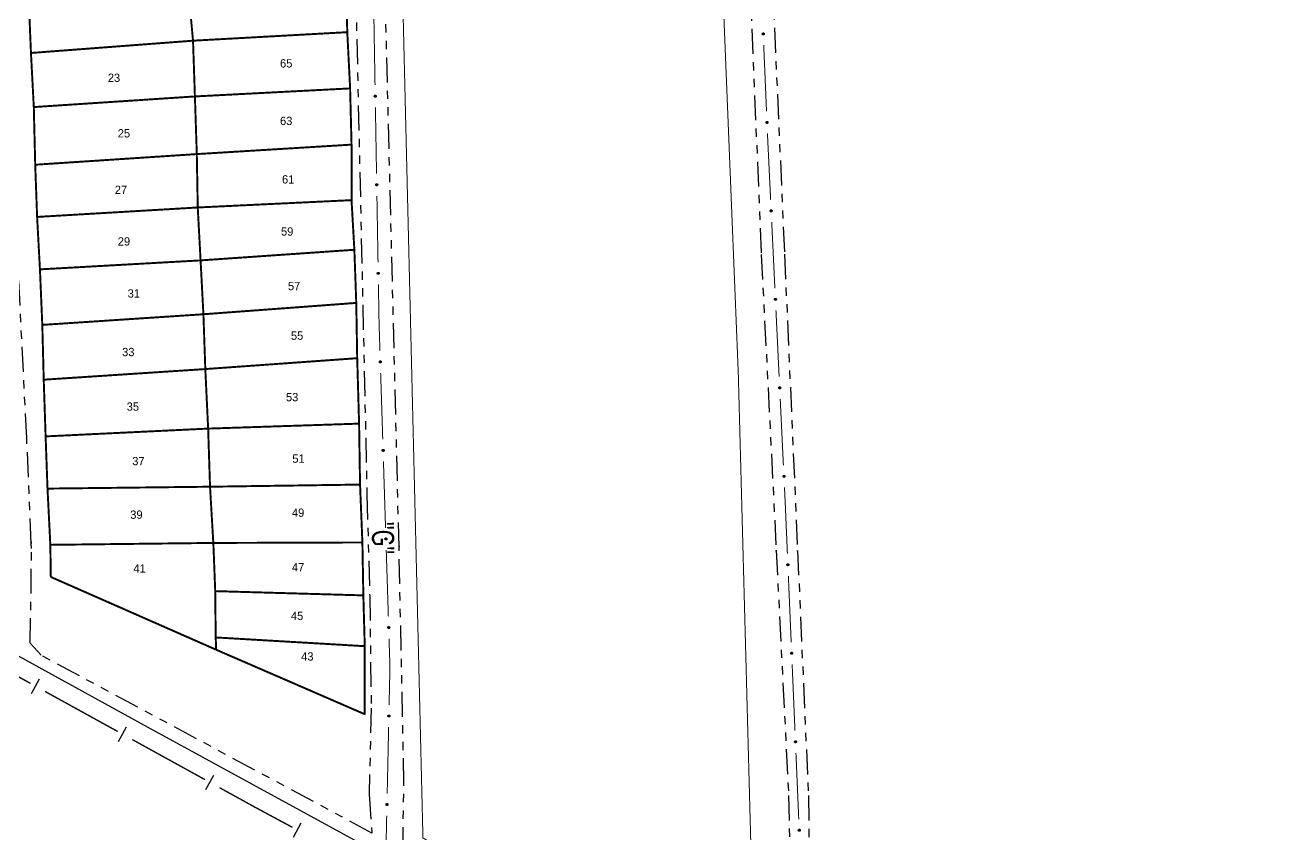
# Model space of a CAD drawing. Extents: x 205807 to 207855, y 4874692 to 4876446.
# Drawn here: x 206385.8 to 206613.5, y 4874937.5 to 4875083.5 of the extents above; entities that cross this region are included whole.
import ezdxf
from ezdxf.enums import TextEntityAlignment as Align

# ---------------------------------------------------------------- set-up
doc = ezdxf.new("R2010")
doc.units = 0
doc.header["$LTSCALE"] = 1.5
doc.header["$MEASUREMENT"] = 0
doc.linetypes.add('TRACO_12', pattern=[2.5, 2, -0.5])
doc.linetypes.add('TRACO_25', pattern=[8, 3, -1, 1, -1, 1, -1])
for name, color, linetype in [('CD_MALHA_LOTES', 7, 'CONTINUOUS'), ('LM-LIM-SETORES-BAIRROS', 250, 'CONTINUOUS'), ('RU-QUADRA', 210, 'CONTINUOUS'), ('SV-EIXO-RUA-N-PAV', 6, 'CONTINUOUS'), ('SV-FX-DOM-EST', 20, 'CONTINUOUS'), ('SV-ROD-ESTADUAIS', 20, 'CONTINUOUS'), ('SV-RUA-NAO-PAV', 7, 'CONTINUOUS'), ('SV-TXT-RUA-N-PAV', 7, 'CONTINUOUS'), ('Th_NmrPort', 1, 'CONTINUOUS')]:
    doc.layers.add(name, color=color, linetype=linetype)
doc.styles.add('ARIAL', font='ARIAL.SHX')

msp = doc.modelspace()

# ---------------------------------------------------------------- linework, layer by layer
at = {"layer": 'CD_MALHA_LOTES', "linetype": 'Continuous', "const_width": 0.35, "flags": 128}
for points in [[(206443.680017, 4875091.70138), (206443.936065, 4875082.270283)], [(206386.79471, 4875078.514913), (206386.367963, 4875088.67148)], [(206416.069519, 4875080.733995), (206415.216026, 4875090.037069)], [(206416.069519, 4875080.733995), (206443.936065, 4875082.270283)], [(206443.936065, 4875082.270283), (206444.448161, 4875072.113716)], [(206386.79471, 4875078.514913), (206416.069519, 4875080.733995)], [(206416.410916, 4875070.662778), (206416.069519, 4875080.733995)], [(206387.306806, 4875068.742419), (206386.79471, 4875078.514913)], [(206387.306806, 4875068.742419), (206416.410916, 4875070.662778)], [(206416.410916, 4875070.662778), (206444.448161, 4875072.113716)], [(206416.752313, 4875060.250164), (206416.410916, 4875070.662778)], [(206444.448161, 4875072.113716), (206444.704209, 4875061.95715)], [(206387.562853, 4875058.329804), (206387.306806, 4875068.742419)], [(206416.752313, 4875060.250164), (206444.704209, 4875061.95715)], [(206444.704209, 4875061.95715), (206444.704209, 4875051.928607)], [(206387.562853, 4875058.329804), (206416.752313, 4875060.250164)], [(206416.923012, 4875050.605693), (206416.752313, 4875060.250164)], [(206387.904251, 4875048.898707), (206387.562853, 4875058.329804)], [(206387.904251, 4875048.898707), (206416.923012, 4875050.605693)], [(206416.923012, 4875050.605693), (206444.704209, 4875051.928607)], [(206417.435108, 4875041.046572), (206416.923012, 4875050.605693)], [(206444.704209, 4875051.928607), (206445.216304, 4875042.966931)], [(206388.416346, 4875039.424935), (206387.904251, 4875048.898707)], [(206417.435108, 4875041.046572), (206445.216304, 4875042.966931)], [(206445.216304, 4875042.966931), (206445.557702, 4875033.365135)], [(206388.416346, 4875039.424935), (206417.435108, 4875041.046572)], [(206417.947204, 4875031.316752), (206417.435108, 4875041.046572)], [(206388.843093, 4875029.396392), (206388.416346, 4875039.424935)], [(206417.947204, 4875031.316752), (206445.557702, 4875033.365135)], [(206445.557702, 4875033.365135), (206445.7284, 4875023.379267)], [(206388.843093, 4875029.396392), (206417.947204, 4875031.316752)], [(206389.099141, 4875019.495874), (206388.843093, 4875029.396392)], [(206418.288601, 4875021.416233), (206417.947204, 4875031.316752)], [(206418.288601, 4875021.416233), (206445.7284, 4875023.379267)], [(206445.7284, 4875023.379267), (206446.069797, 4875011.558389)], [(206389.099141, 4875019.495874), (206418.288601, 4875021.416233)], [(206418.800697, 4875010.662221), (206418.288601, 4875021.416233)], [(206389.440538, 4875009.253958), (206389.099141, 4875019.495874)], [(206418.800697, 4875010.662221), (206446.069797, 4875011.558389)], [(206446.069797, 4875011.558389), (206446.240496, 4875000.54833)], [(206389.440538, 4875009.253958), (206418.800697, 4875010.662221)], [(206389.781935, 4874999.822861), (206389.440538, 4875009.253958)], [(206419.142094, 4875000.164258), (206418.800697, 4875010.662221)], [(206389.781935, 4874999.822861), (206419.142094, 4875000.164258)], [(206390.294031, 4874989.666294), (206389.781935, 4874999.822861)], [(206419.142094, 4875000.164258), (206446.240496, 4875000.54833)], [(206419.739539, 4874990.007691), (206419.142094, 4875000.164258)], [(206446.240496, 4875000.54833), (206446.667242, 4874990.093041)], [(206390.294031, 4874989.666294), (206419.739539, 4874990.007691)], [(206390.37938, 4874983.862542), (206390.294031, 4874989.666294)], [(206419.739539, 4874990.007691), (206446.667242, 4874990.093041)], [(206420.080936, 4874981.302063), (206419.739539, 4874990.007691)], [(206446.667242, 4874990.093041), (206446.837941, 4874980.533919)], [(206420.251635, 4874970.71875), (206390.37938, 4874983.862542)], [(206420.166285, 4874972.937832), (206420.080936, 4874981.302063)], [(206420.080936, 4874981.302063), (206446.837941, 4874980.533919)], [(206446.837941, 4874980.533919), (206447.093989, 4874971.35887)], [(206420.251635, 4874970.71875), (206420.166285, 4874972.937832)], [(206420.166285, 4874972.937832), (206447.093989, 4874971.35887)], [(206447.093989, 4874959.068571), (206420.251635, 4874970.71875)], [(206447.093989, 4874971.35887), (206447.093989, 4874959.068571)]]:
    msp.add_lwpolyline(points, dxfattribs=at)
at = {"layer": 'LM-LIM-SETORES-BAIRROS', "const_width": 0.25}
for points in [[(206373.576444, 4874971.875119), (206386.711774, 4874964.631976)], [(206389.33884, 4874963.183348), (206402.47417, 4874955.940206)], [(206405.101236, 4874954.491577), (206418.236566, 4874947.248435)], [(206420.863632, 4874945.799806), (206426.993452, 4874942.419673)], [(206426.993452, 4874942.419673), (206427.205442, 4874942.302777)], [(206427.205442, 4874942.302777), (206434.037616, 4874938.627635)]]:
    msp.add_lwpolyline(points, dxfattribs=at)
at = {"layer": 'LM-LIM-SETORES-BAIRROS'}
for points in [[(206386.863149, 4874962.835567), (206388.311777, 4874965.462633)], [(206402.625544, 4874954.143796), (206404.074173, 4874956.770862)], [(206418.38794, 4874945.452026), (206419.836569, 4874948.079092)], [(206434.207696, 4874936.832901), (206435.628879, 4874939.474914)]]:
    msp.add_lwpolyline(points, dxfattribs=at)
at = {"layer": 'RU-QUADRA', "linetype": 'TRACO_12', "const_width": 0.18, "flags": 128}
msp.add_lwpolyline([(206457.604587, 4874936.707298), (206453.593461, 4875103.381552), (206453.343979, 4875126.578329), (206453.604986, 4875132.969695), (206453.117798, 4875141.239203), (206452.47448, 4875148.928913), (206452.445108, 4875163.333156), (206452.305377, 4875192.835774), (206507.50548, 4875195.485379), (206514.571093, 4875020.611454), (206517.662299, 4874904.470438)], close=True, dxfattribs=at)
at = {"layer": 'RU-QUADRA', "linetype": 'Continuous', "const_width": 0.18, "flags": 128}
msp.add_lwpolyline([(206443.680017, 4875091.70138), (206443.936065, 4875082.270283), (206444.448161, 4875072.113716), (206444.704209, 4875061.95715), (206444.704209, 4875051.928607), (206445.216304, 4875042.966931), (206445.557702, 4875033.365135), (206445.7284, 4875023.379267), (206446.069797, 4875011.558389), (206446.240496, 4875000.54833), (206446.667242, 4874990.093041), (206446.837941, 4874980.533919), (206447.093989, 4874971.35887), (206447.093989, 4874959.068571), (206420.251635, 4874970.71875), (206390.37938, 4874983.862542), (206390.294031, 4874989.666294), (206389.781935, 4874999.822861), (206389.440538, 4875009.253958), (206389.099141, 4875019.495874), (206388.843093, 4875029.396392), (206388.416346, 4875039.424935), (206387.904251, 4875048.898707), (206387.562853, 4875058.329804), (206387.306806, 4875068.742419), (206386.79471, 4875078.514913), (206386.367963, 4875088.67148)], dxfattribs=at)
at = {"layer": 'SV-EIXO-RUA-N-PAV', "const_width": 0.18}
for points in [[(206448.745807, 4875084.700799), (206448.949167, 4875072.702522)], [(206519.163653, 4875079.959552), (206519.670244, 4875067.97025)], [(206449.016954, 4875068.703097), (206449.220315, 4875056.70482)], [(206519.839107, 4875063.973816), (206519.869669, 4875063.250513)], [(206519.869669, 4875063.250513), (206520.411962, 4875051.987509)], [(206449.288102, 4875052.705394), (206449.491462, 4875040.707118)], [(206520.604332, 4875047.992138), (206521.181441, 4875036.006023)], [(206449.559249, 4875036.707692), (206449.660929, 4875030.708554)], [(206521.373811, 4875032.010651), (206521.95092, 4875020.024537)], [(206449.660929, 4875030.708554), (206449.676103, 4875029.813298)], [(206449.676103, 4875029.813298), (206449.837433, 4875024.711232)], [(206449.963852, 4875020.713231), (206450.34311, 4875008.719225)], [(206522.14329, 4875016.029165), (206522.720399, 4875004.043051)], [(206450.469529, 4875004.721223), (206450.848786, 4874992.727218)], [(206522.912769, 4875000.047679), (206523.057046, 4874997.05115)], [(206523.057046, 4874997.05115), (206523.065874, 4874996.867806)], [(206523.065874, 4874996.867806), (206523.442886, 4874988.059427)], [(206450.975205, 4874988.729216), (206451.354462, 4874976.735211)], [(206523.613936, 4874984.063086), (206524.127084, 4874972.074063)], [(206451.480881, 4874972.737209), (206451.638905, 4874967.739707)], [(206524.298134, 4874968.077722), (206524.811283, 4874956.088699)], [(206451.642998, 4874967.610243), (206451.493676, 4874960.741395)], [(206451.638905, 4874967.739707), (206451.642998, 4874967.610243)], [(206451.40674, 4874956.742339), (206451.145932, 4874944.745174)], [(206524.982332, 4874952.092358), (206525.495481, 4874940.103334)], [(206451.058996, 4874940.746119), (206450.906858, 4874933.747772)]]:
    msp.add_lwpolyline(points, dxfattribs=at)
at = {"layer": 'SV-EIXO-RUA-N-PAV'}
for points in [[(206519.183139, 4875082.105969), (206519.219616, 4875082.07339), (206519.244305, 4875082.037931), (206519.256385, 4875082.002429), (206519.258879, 4875081.968274), (206519.257495, 4875081.933044), (206519.248263, 4875081.897833), (206519.22936, 4875081.861022), (206519.196936, 4875081.8242), (206519.158949, 4875081.801296), (206519.124777, 4875081.787591), (206519.089312, 4875081.78294), (206519.05511, 4875081.784858), (206519.018852, 4875081.795657), (206518.981735, 4875081.815177), (206518.945498, 4875081.848678), (206518.921532, 4875081.883607), (206518.91075, 4875081.918253), (206518.9063, 4875081.953937), (206518.908144, 4875081.989886), (206518.917405, 4875082.024398), (206518.937127, 4875082.061734), (206518.970665, 4875082.097061), (206519.00523, 4875082.121362), (206519.039715, 4875082.132628), (206519.074945, 4875082.136219), (206519.110297, 4875082.13526), (206519.146078, 4875082.127454), (206519.183139, 4875082.105969)], [(206449.090691, 4875070.848335), (206449.126333, 4875070.814844), (206449.150118, 4875070.778772), (206449.161296, 4875070.742976), (206449.162926, 4875070.708769), (206449.160652, 4875070.673585), (206449.150533, 4875070.638619), (206449.130706, 4875070.602298), (206449.097361, 4875070.566307), (206449.058807, 4875070.544371), (206449.0243, 4875070.531534), (206448.988728, 4875070.527781), (206448.954586, 4875070.530563), (206448.918613, 4875070.542275), (206448.882001, 4875070.562727), (206448.846623, 4875070.597133), (206448.823547, 4875070.632657), (206448.813644, 4875070.667564), (206448.810097, 4875070.703349), (206448.812849, 4875070.739241), (206448.82298, 4875070.773507), (206448.843639, 4875070.810333), (206448.87806, 4875070.844801), (206448.913228, 4875070.86822), (206448.947987, 4875070.878611), (206448.983296, 4875070.88131), (206449.018613, 4875070.879458), (206449.054185, 4875070.870749), (206449.090691, 4875070.848335)], [(206519.858592, 4875066.120233), (206519.89507, 4875066.087654), (206519.919759, 4875066.052194), (206519.931838, 4875066.016693), (206519.934333, 4875065.982538), (206519.932949, 4875065.947308), (206519.923717, 4875065.912097), (206519.904814, 4875065.875286), (206519.87239, 4875065.838464), (206519.834403, 4875065.81556), (206519.800231, 4875065.801855), (206519.764765, 4875065.797204), (206519.730564, 4875065.799122), (206519.694306, 4875065.809921), (206519.657189, 4875065.829441), (206519.620952, 4875065.862941), (206519.596986, 4875065.897871), (206519.586204, 4875065.932516), (206519.581754, 4875065.9682), (206519.583598, 4875066.00415), (206519.592859, 4875066.038662), (206519.61258, 4875066.075998), (206519.646119, 4875066.111325), (206519.680684, 4875066.135626), (206519.715169, 4875066.146892), (206519.750399, 4875066.150482), (206519.785751, 4875066.149524), (206519.821532, 4875066.141717), (206519.858592, 4875066.120233)], [(206449.361838, 4875054.850633), (206449.397481, 4875054.817142), (206449.421265, 4875054.78107), (206449.432444, 4875054.745274), (206449.434074, 4875054.711067), (206449.4318, 4875054.675883), (206449.421681, 4875054.640917), (206449.401853, 4875054.604595), (206449.368508, 4875054.568605), (206449.329955, 4875054.546669), (206449.295447, 4875054.533832), (206449.259876, 4875054.530079), (206449.225734, 4875054.53286), (206449.18976, 4875054.544572), (206449.153148, 4875054.565025), (206449.11777, 4875054.59943), (206449.094695, 4875054.634954), (206449.084792, 4875054.669862), (206449.081245, 4875054.705647), (206449.083997, 4875054.741538), (206449.094128, 4875054.775805), (206449.114787, 4875054.81263), (206449.149207, 4875054.847099), (206449.184376, 4875054.870518), (206449.219134, 4875054.880909), (206449.254444, 4875054.883607), (206449.28976, 4875054.881756), (206449.325333, 4875054.873047), (206449.361838, 4875054.850633)], [(206520.61119, 4875050.138632), (206520.647859, 4875050.106268), (206520.672756, 4875050.070954), (206520.685044, 4875050.035524), (206520.687739, 4875050.001384), (206520.686562, 4875049.966147), (206520.677538, 4875049.930882), (206520.658852, 4875049.893961), (206520.626645, 4875049.856949), (206520.588793, 4875049.833822), (206520.554702, 4875049.819916), (206520.519265, 4875049.815057), (206520.485053, 4875049.816773), (206520.448732, 4875049.827359), (206520.411501, 4875049.84666), (206520.375068, 4875049.879947), (206520.350897, 4875049.914735), (206520.339911, 4875049.949316), (206520.335251, 4875049.984973), (206520.336883, 4875050.020934), (206520.345941, 4875050.055499), (206520.365443, 4875050.09295), (206520.398773, 4875050.128474), (206520.433194, 4875050.152978), (206520.467612, 4875050.164447), (206520.50282, 4875050.168244), (206520.538177, 4875050.167494), (206520.574004, 4875050.159898), (206520.61119, 4875050.138632)], [(206449.632986, 4875038.85293), (206449.668628, 4875038.819439), (206449.692413, 4875038.783367), (206449.703591, 4875038.747572), (206449.705221, 4875038.713364), (206449.702947, 4875038.678181), (206449.692828, 4875038.643214), (206449.673001, 4875038.606893), (206449.639656, 4875038.570903), (206449.601102, 4875038.548966), (206449.566595, 4875038.53613), (206449.531023, 4875038.532376), (206449.496881, 4875038.535158), (206449.460908, 4875038.54687), (206449.424296, 4875038.567323), (206449.388918, 4875038.601728), (206449.365842, 4875038.637252), (206449.355939, 4875038.672159), (206449.352392, 4875038.707944), (206449.355144, 4875038.743836), (206449.365275, 4875038.778103), (206449.385934, 4875038.814928), (206449.420355, 4875038.849396), (206449.455523, 4875038.872816), (206449.490282, 4875038.883206), (206449.525591, 4875038.885905), (206449.560908, 4875038.884053), (206449.59648, 4875038.875345), (206449.632986, 4875038.85293)], [(206521.380669, 4875034.157146), (206521.417338, 4875034.124782), (206521.442235, 4875034.089468), (206521.454523, 4875034.054038), (206521.457218, 4875034.019898), (206521.456041, 4875033.984661), (206521.447017, 4875033.949396), (206521.428331, 4875033.912475), (206521.396124, 4875033.875463), (206521.358272, 4875033.852336), (206521.324181, 4875033.83843), (206521.288744, 4875033.83357), (206521.254532, 4875033.835287), (206521.218211, 4875033.845872), (206521.18098, 4875033.865174), (206521.144547, 4875033.898461), (206521.120376, 4875033.933248), (206521.10939, 4875033.96783), (206521.10473, 4875034.003487), (206521.106362, 4875034.039447), (206521.11542, 4875034.074013), (206521.134922, 4875034.111464), (206521.168252, 4875034.146988), (206521.202673, 4875034.171492), (206521.237091, 4875034.18296), (206521.272299, 4875034.186758), (206521.307656, 4875034.186008), (206521.343483, 4875034.178412), (206521.380669, 4875034.157146)], [(206450.006128, 4875022.859319), (206450.042257, 4875022.826355), (206450.066568, 4875022.790635), (206450.07827, 4875022.755007), (206450.080402, 4875022.720827), (206450.078644, 4875022.685614), (206450.069039, 4875022.650503), (206450.049746, 4875022.613895), (206450.016932, 4875022.57742), (206449.978704, 4875022.55492), (206449.944389, 4875022.541579), (206449.908876, 4875022.537305), (206449.874697, 4875022.539586), (206449.838555, 4875022.550769), (206449.801648, 4875022.570683), (206449.765769, 4875022.604566), (206449.742175, 4875022.639747), (206449.731761, 4875022.674506), (206449.72769, 4875022.710235), (206449.729916, 4875022.746163), (206449.739543, 4875022.780575), (206449.75966, 4875022.817699), (206449.793572, 4875022.852668), (206449.828393, 4875022.876601), (206449.862995, 4875022.8875), (206449.898261, 4875022.890716), (206449.933601, 4875022.889382), (206449.969298, 4875022.881196), (206450.006128, 4875022.859319)], [(206522.150148, 4875018.175659), (206522.186817, 4875018.143295), (206522.211714, 4875018.107982), (206522.224002, 4875018.072552), (206522.226697, 4875018.038412), (206522.22552, 4875018.003175), (206522.216496, 4875017.96791), (206522.19781, 4875017.930988), (206522.165603, 4875017.893977), (206522.127751, 4875017.87085), (206522.09366, 4875017.856944), (206522.058223, 4875017.852084), (206522.024011, 4875017.853801), (206521.98769, 4875017.864386), (206521.950459, 4875017.883688), (206521.914026, 4875017.916974), (206521.889855, 4875017.951762), (206521.878869, 4875017.986344), (206521.874208, 4875018.022001), (206521.875841, 4875018.057961), (206521.884899, 4875018.092527), (206521.904401, 4875018.129978), (206521.937731, 4875018.165502), (206521.972152, 4875018.190006), (206522.00657, 4875018.201474), (206522.041778, 4875018.205272), (206522.077135, 4875018.204521), (206522.112962, 4875018.196926), (206522.150148, 4875018.175659)], [(206450.511804, 4875006.867312), (206450.547934, 4875006.834348), (206450.572245, 4875006.798628), (206450.583946, 4875006.763), (206450.586078, 4875006.72882), (206450.58432, 4875006.693607), (206450.574715, 4875006.658496), (206450.555422, 4875006.621888), (206450.522608, 4875006.585413), (206450.48438, 4875006.562913), (206450.450065, 4875006.549572), (206450.414552, 4875006.545298), (206450.380373, 4875006.547579), (206450.344232, 4875006.558762), (206450.307324, 4875006.578675), (206450.271445, 4875006.612558), (206450.247851, 4875006.64774), (206450.237438, 4875006.682499), (206450.233366, 4875006.718228), (206450.235592, 4875006.754156), (206450.245219, 4875006.788567), (206450.265336, 4875006.825692), (206450.299248, 4875006.860661), (206450.334069, 4875006.884594), (206450.368671, 4875006.895493), (206450.403937, 4875006.898709), (206450.439277, 4875006.897375), (206450.474974, 4875006.889189), (206450.511804, 4875006.867312)], [(206522.919627, 4875002.194173), (206522.956296, 4875002.161809), (206522.981193, 4875002.126496), (206522.993481, 4875002.091066), (206522.996176, 4875002.056926), (206522.994999, 4875002.021688), (206522.985975, 4875001.986424), (206522.967289, 4875001.949502), (206522.935082, 4875001.91249), (206522.89723, 4875001.889363), (206522.863139, 4875001.875458), (206522.827702, 4875001.870598), (206522.79349, 4875001.872314), (206522.757169, 4875001.8829), (206522.719937, 4875001.902202), (206522.683504, 4875001.935488), (206522.659333, 4875001.970276), (206522.648348, 4875002.004858), (206522.643687, 4875002.040515), (206522.64532, 4875002.076475), (206522.654378, 4875002.11104), (206522.673879, 4875002.148492), (206522.70721, 4875002.184016), (206522.741631, 4875002.208519), (206522.776049, 4875002.219988), (206522.811257, 4875002.223786), (206522.846614, 4875002.223035), (206522.882441, 4875002.215439), (206522.919627, 4875002.194173)], [(206451.01748, 4874990.875305), (206451.05361, 4874990.84234), (206451.077921, 4874990.806621), (206451.089623, 4874990.770993), (206451.091754, 4874990.736813), (206451.089996, 4874990.7016), (206451.080391, 4874990.666489), (206451.061098, 4874990.629881), (206451.028284, 4874990.593406), (206450.990056, 4874990.570906), (206450.955741, 4874990.557565), (206450.920228, 4874990.553291), (206450.886049, 4874990.555571), (206450.849908, 4874990.566755), (206450.813, 4874990.586668), (206450.777121, 4874990.620551), (206450.753527, 4874990.655733), (206450.743114, 4874990.690491), (206450.739042, 4874990.726221), (206450.741268, 4874990.762149), (206450.750895, 4874990.79656), (206450.771012, 4874990.833685), (206450.804924, 4874990.868654), (206450.839745, 4874990.892586), (206450.874348, 4874990.903485), (206450.909614, 4874990.906702), (206450.944953, 4874990.905368), (206450.98065, 4874990.897182), (206451.01748, 4874990.875305)], [(206523.632246, 4874986.209513), (206523.668742, 4874986.176954), (206523.69345, 4874986.141508), (206523.705549, 4874986.106013), (206523.708062, 4874986.071859), (206523.706697, 4874986.036629), (206523.697485, 4874986.001413), (206523.678602, 4874985.964592), (206523.646198, 4874985.927752), (206523.608224, 4874985.904827), (206523.574059, 4874985.891104), (206523.538596, 4874985.886433), (206523.504394, 4874985.888332), (206523.46813, 4874985.899111), (206523.431002, 4874985.918611), (206523.394747, 4874985.952092), (206523.370762, 4874985.987008), (206523.359961, 4874986.021648), (206523.355491, 4874986.057329), (206523.357315, 4874986.09328), (206523.366558, 4874986.127797), (206523.386259, 4874986.165144), (206523.419778, 4874986.200489), (206523.45433, 4874986.224809), (206523.488809, 4874986.236094), (206523.524036, 4874986.239704), (206523.559389, 4874986.238764), (206523.595175, 4874986.230978), (206523.632246, 4874986.209513)], [(206451.523156, 4874974.883298), (206451.559286, 4874974.850333), (206451.583597, 4874974.814614), (206451.595299, 4874974.778986), (206451.59743, 4874974.744806), (206451.595672, 4874974.709593), (206451.586067, 4874974.674482), (206451.566774, 4874974.637874), (206451.533961, 4874974.601399), (206451.495733, 4874974.578899), (206451.461417, 4874974.565558), (206451.425904, 4874974.561283), (206451.391725, 4874974.563564), (206451.355584, 4874974.574748), (206451.318676, 4874974.594661), (206451.282797, 4874974.628544), (206451.259204, 4874974.663726), (206451.24879, 4874974.698484), (206451.244719, 4874974.734213), (206451.246944, 4874974.770142), (206451.256571, 4874974.804553), (206451.276688, 4874974.841678), (206451.3106, 4874974.876647), (206451.345421, 4874974.900579), (206451.380024, 4874974.911478), (206451.41529, 4874974.914694), (206451.450629, 4874974.913361), (206451.486326, 4874974.905175), (206451.523156, 4874974.883298)], [(206524.316445, 4874970.224149), (206524.352941, 4874970.19159), (206524.377649, 4874970.156144), (206524.389748, 4874970.120649), (206524.392261, 4874970.086495), (206524.390896, 4874970.051265), (206524.381683, 4874970.016048), (206524.362801, 4874969.979227), (206524.330396, 4874969.942388), (206524.292422, 4874969.919463), (206524.258258, 4874969.905739), (206524.222795, 4874969.901069), (206524.188592, 4874969.902968), (206524.152328, 4874969.913747), (206524.1152, 4874969.933247), (206524.078946, 4874969.966727), (206524.054961, 4874970.001644), (206524.044159, 4874970.036284), (206524.039689, 4874970.071965), (206524.041514, 4874970.107916), (206524.050756, 4874970.142433), (206524.070457, 4874970.179779), (206524.103976, 4874970.215125), (206524.138528, 4874970.239445), (206524.173007, 4874970.25073), (206524.208235, 4874970.254339), (206524.243587, 4874970.2534), (206524.279373, 4874970.245613), (206524.316445, 4874970.224149)], [(206451.563385, 4874958.883121), (206451.597706, 4874958.848277), (206451.620078, 4874958.811312), (206451.629863, 4874958.775111), (206451.630169, 4874958.740866), (206451.626536, 4874958.705797), (206451.615072, 4874958.671248), (206451.593855, 4874958.63572), (206451.559143, 4874958.601047), (206451.51977, 4874958.580618), (206451.484792, 4874958.569125), (206451.449102, 4874958.56675), (206451.415093, 4874958.57085), (206451.379599, 4874958.583945), (206451.343806, 4874958.605798), (206451.309785, 4874958.641546), (206451.2881, 4874958.677936), (206451.279555, 4874958.7132), (206451.277394, 4874958.749095), (206451.281533, 4874958.784854), (206451.292981, 4874958.818703), (206451.315049, 4874958.854702), (206451.350777, 4874958.887813), (206451.386824, 4874958.909855), (206451.421959, 4874958.918893), (206451.457346, 4874958.920224), (206451.492565, 4874958.917008), (206451.527774, 4874958.906931), (206451.563385, 4874958.883121)], [(206525.000643, 4874954.238785), (206525.037139, 4874954.206226), (206525.061847, 4874954.17078), (206525.073946, 4874954.135285), (206525.076459, 4874954.101131), (206525.075094, 4874954.0659), (206525.065882, 4874954.030684), (206525.046999, 4874953.993863), (206525.014595, 4874953.957024), (206524.97662, 4874953.934099), (206524.942456, 4874953.920375), (206524.906993, 4874953.915704), (206524.872791, 4874953.917604), (206524.836527, 4874953.928383), (206524.799399, 4874953.947883), (206524.763144, 4874953.981363), (206524.739159, 4874954.016279), (206524.728358, 4874954.050919), (206524.723888, 4874954.086601), (206524.725712, 4874954.122552), (206524.734955, 4874954.157068), (206524.754656, 4874954.194415), (206524.788175, 4874954.229761), (206524.822727, 4874954.25408), (206524.857206, 4874954.265365), (206524.892433, 4874954.268975), (206524.927786, 4874954.268036), (206524.963572, 4874954.260249), (206525.000643, 4874954.238785)], [(206451.215641, 4874942.8869), (206451.249962, 4874942.852056), (206451.272334, 4874942.815091), (206451.282119, 4874942.77889), (206451.282425, 4874942.744645), (206451.278792, 4874942.709576), (206451.267328, 4874942.675027), (206451.246111, 4874942.6395), (206451.211399, 4874942.604826), (206451.172026, 4874942.584397), (206451.137048, 4874942.572904), (206451.101358, 4874942.57053), (206451.067349, 4874942.57463), (206451.031855, 4874942.587724), (206450.996062, 4874942.609577), (206450.962041, 4874942.645325), (206450.940356, 4874942.681715), (206450.931811, 4874942.716979), (206450.92965, 4874942.752875), (206450.933789, 4874942.788633), (206450.945237, 4874942.822482), (206450.967305, 4874942.858481), (206451.003033, 4874942.891592), (206451.03908, 4874942.913634), (206451.074215, 4874942.922673), (206451.109602, 4874942.924004), (206451.144821, 4874942.920788), (206451.18003, 4874942.91071), (206451.215641, 4874942.8869)], [(206525.684842, 4874938.25342), (206525.721338, 4874938.220861), (206525.746046, 4874938.185415), (206525.758145, 4874938.14992), (206525.760658, 4874938.115766), (206525.759293, 4874938.080536), (206525.75008, 4874938.04532), (206525.731198, 4874938.008499), (206525.698793, 4874937.971659), (206525.660819, 4874937.948734), (206525.626655, 4874937.935011), (206525.591192, 4874937.93034), (206525.556989, 4874937.932239), (206525.520725, 4874937.943018), (206525.483597, 4874937.962519), (206525.447343, 4874937.995999), (206525.423358, 4874938.030915), (206525.412556, 4874938.065555), (206525.408086, 4874938.101236), (206525.409911, 4874938.137187), (206525.419153, 4874938.171704), (206525.438854, 4874938.209051), (206525.472373, 4874938.244396), (206525.506925, 4874938.268716), (206525.541404, 4874938.280001), (206525.576632, 4874938.283611), (206525.611984, 4874938.282672), (206525.64777, 4874938.274885), (206525.684842, 4874938.25342)]]:
    msp.add_lwpolyline(points, close=True, dxfattribs=at)
for points in [[(206518.908144, 4875081.989886), (206518.921532, 4875081.883607)], [(206518.913593, 4875082.002833), (206518.932756, 4875081.872532)], [(206518.917405, 4875082.024398), (206518.945498, 4875081.848678)], [(206518.929876, 4875082.037665), (206518.962825, 4875081.839659)], [(206518.937127, 4875082.061734), (206518.981735, 4875081.815177)], [(206518.955586, 4875082.075626), (206518.999654, 4875081.808437)], [(206518.970665, 4875082.097061), (206519.018852, 4875081.795657)], [(206518.987038, 4875082.107001), (206519.035733, 4875081.794939)], [(206519.00523, 4875082.121362), (206519.05511, 4875081.784858)], [(206519.021851, 4875082.123495), (206519.071583, 4875081.786893)], [(206519.039715, 4875082.132628), (206519.089312, 4875081.78294)], [(206519.057009, 4875082.13181), (206519.10436, 4875081.786912)], [(206519.074945, 4875082.136219), (206519.124777, 4875081.787591)], [(206519.093876, 4875082.132002), (206519.143435, 4875081.799489)], [(206519.110297, 4875082.13526), (206519.158949, 4875081.801296)], [(206519.128246, 4875082.126625), (206519.178189, 4875081.817347)], [(206519.146078, 4875082.127454), (206519.196936, 4875081.8242)], [(206519.162847, 4875082.115795), (206519.21112, 4875081.846053)], [(206519.183139, 4875082.105969), (206519.22936, 4875081.861022)], [(206519.202287, 4875082.087416), (206519.238079, 4875081.886798)], [(206519.219616, 4875082.07339), (206519.248263, 4875081.897833)], [(206519.233778, 4875082.053237), (206519.25152, 4875081.924241)], [(206519.244305, 4875082.037931), (206519.257495, 4875081.933044)], [(206448.812849, 4875070.739241), (206448.823547, 4875070.632657)], [(206448.818624, 4875070.752045), (206448.834487, 4875070.621301)], [(206448.82298, 4875070.773507), (206448.846623, 4875070.597133)], [(206448.835782, 4875070.786454), (206448.863716, 4875070.587679)], [(206448.843639, 4875070.810333), (206448.882001, 4875070.562727)], [(206448.862444, 4875070.823754), (206448.899743, 4875070.555536)], [(206448.87806, 4875070.844801), (206448.918613, 4875070.542275)], [(206448.894679, 4875070.854324), (206448.93547, 4875070.54113)], [(206448.913228, 4875070.86822), (206448.954586, 4875070.530563)], [(206448.929897, 4875070.869933), (206448.971105, 4875070.532181)], [(206448.947987, 4875070.878611), (206448.988728, 4875070.527781)], [(206448.965254, 4875070.877355), (206449.003872, 4875070.531371)], [(206448.983296, 4875070.88131), (206449.0243, 4875070.531534)], [(206449.002114, 4875070.876615), (206449.043252, 4875070.542957)], [(206449.018613, 4875070.879458), (206449.058807, 4875070.544371)], [(206449.036338, 4875070.870372), (206449.078447, 4875070.55993)], [(206449.054185, 4875070.870749), (206449.097361, 4875070.566307)], [(206449.070654, 4875070.858671), (206449.112093, 4875070.587794)], [(206449.090691, 4875070.848335), (206449.130706, 4875070.602298)], [(206449.109364, 4875070.829303), (206449.140073, 4875070.627846)], [(206449.126333, 4875070.814844), (206449.150533, 4875070.638619)], [(206449.13998, 4875070.79434), (206449.154456, 4875070.664937)], [(206449.150118, 4875070.778772), (206449.160652, 4875070.673585)], [(206519.583598, 4875066.00415), (206519.596986, 4875065.897871)], [(206519.589046, 4875066.017097), (206519.608209, 4875065.886796)], [(206519.592859, 4875066.038662), (206519.620952, 4875065.862941)], [(206519.605329, 4875066.051928), (206519.638279, 4875065.853923)], [(206519.61258, 4875066.075998), (206519.657189, 4875065.829441)], [(206519.63104, 4875066.08989), (206519.675107, 4875065.822701)], [(206519.646119, 4875066.111325), (206519.694306, 4875065.809921)], [(206519.662492, 4875066.121265), (206519.711187, 4875065.809202)], [(206519.680684, 4875066.135626), (206519.730564, 4875065.799122)], [(206519.697304, 4875066.137759), (206519.747036, 4875065.801157)], [(206519.715169, 4875066.146892), (206519.764765, 4875065.797204)], [(206519.732462, 4875066.146073), (206519.779813, 4875065.801176)], [(206519.750399, 4875066.150482), (206519.800231, 4875065.801855)], [(206519.769329, 4875066.146265), (206519.818888, 4875065.813753)], [(206519.785751, 4875066.149524), (206519.834403, 4875065.81556)], [(206519.8037, 4875066.140889), (206519.853643, 4875065.83161)], [(206519.821532, 4875066.141717), (206519.87239, 4875065.838464)], [(206519.838301, 4875066.130059), (206519.886573, 4875065.860317)], [(206519.858592, 4875066.120233), (206519.904814, 4875065.875286)], [(206519.877741, 4875066.101679), (206519.913532, 4875065.901062)], [(206519.89507, 4875066.087654), (206519.923717, 4875065.912097)], [(206519.909231, 4875066.067501), (206519.926973, 4875065.938505)], [(206519.919759, 4875066.052194), (206519.932949, 4875065.947308)], [(206449.083997, 4875054.741538), (206449.094695, 4875054.634954)], [(206449.089771, 4875054.754343), (206449.105634, 4875054.623599)], [(206449.094128, 4875054.775805), (206449.11777, 4875054.59943)], [(206449.106929, 4875054.788752), (206449.134863, 4875054.589977)], [(206449.114787, 4875054.81263), (206449.153148, 4875054.565025)], [(206449.133592, 4875054.826051), (206449.170891, 4875054.557834)], [(206449.149207, 4875054.847099), (206449.18976, 4875054.544572)], [(206449.165827, 4875054.856621), (206449.206618, 4875054.543428)], [(206449.184376, 4875054.870518), (206449.225734, 4875054.53286)], [(206449.201045, 4875054.87223), (206449.242252, 4875054.534478)], [(206449.219134, 4875054.880909), (206449.259876, 4875054.530079)], [(206449.236402, 4875054.879653), (206449.275019, 4875054.533669)], [(206449.254444, 4875054.883607), (206449.295447, 4875054.533832)], [(206449.273262, 4875054.878913), (206449.3144, 4875054.545254)], [(206449.28976, 4875054.881756), (206449.329955, 4875054.546669)], [(206449.307485, 4875054.87267), (206449.349595, 4875054.562228)], [(206449.325333, 4875054.873047), (206449.368508, 4875054.568605)], [(206449.341802, 4875054.860969), (206449.38324, 4875054.590092)], [(206449.361838, 4875054.850633), (206449.401853, 4875054.604595)], [(206449.380512, 4875054.831601), (206449.41122, 4875054.630143)], [(206449.397481, 4875054.817142), (206449.421681, 4875054.640917)], [(206449.411128, 4875054.796637), (206449.425604, 4875054.667234)], [(206449.421265, 4875054.78107), (206449.4318, 4875054.675883)], [(206520.336883, 4875050.020934), (206520.350897, 4875049.914735)], [(206520.342256, 4875050.033912), (206520.362185, 4875049.903726)], [(206520.345941, 4875050.055499), (206520.375068, 4875049.879947)], [(206520.358333, 4875050.068839), (206520.392447, 4875049.87103)], [(206520.365443, 4875050.09295), (206520.411501, 4875049.84666)], [(206520.38382, 4875050.106951), (206520.429459, 4875049.840026)], [(206520.398773, 4875050.128474), (206520.448732, 4875049.827359)], [(206520.415087, 4875050.13851), (206520.465617, 4875049.82674)], [(206520.433194, 4875050.152978), (206520.485053, 4875049.816773)], [(206520.449802, 4875050.155209), (206520.501513, 4875049.818905)], [(206520.467612, 4875050.164447), (206520.519265, 4875049.815057)], [(206520.48491, 4875050.16373), (206520.534289, 4875049.819117)], [(206520.50282, 4875050.168244), (206520.554702, 4875049.819916)], [(206520.521775, 4875050.164139), (206520.57329, 4875049.831924)], [(206520.538177, 4875050.167494), (206520.588793, 4875049.833822)], [(206520.556177, 4875050.158965), (206520.607939, 4875049.849985)], [(206520.574004, 4875050.159898), (206520.626645, 4875049.856949)], [(206520.590841, 4875050.148339), (206520.6407, 4875049.878885)], [(206520.61119, 4875050.138632), (206520.658852, 4875049.893961)], [(206520.630447, 4875050.120191), (206520.667419, 4875049.919788)], [(206520.647859, 4875050.106268), (206520.677538, 4875049.930882)], [(206520.662138, 4875050.086199), (206520.680639, 4875049.95731)], [(206520.672756, 4875050.070954), (206520.686562, 4875049.966147)], [(206449.355144, 4875038.743836), (206449.365842, 4875038.637252)], [(206449.360919, 4875038.756641), (206449.376782, 4875038.625897)], [(206449.365275, 4875038.778103), (206449.388918, 4875038.601728)], [(206449.378077, 4875038.79105), (206449.406011, 4875038.592274)], [(206449.385934, 4875038.814928), (206449.424296, 4875038.567323)], [(206449.404739, 4875038.828349), (206449.442038, 4875038.560132)], [(206449.420355, 4875038.849396), (206449.460908, 4875038.54687)], [(206449.436974, 4875038.858919), (206449.477765, 4875038.545725)], [(206449.455523, 4875038.872816), (206449.496881, 4875038.535158)], [(206449.472192, 4875038.874528), (206449.5134, 4875038.536776)], [(206449.490282, 4875038.883206), (206449.531023, 4875038.532376)], [(206449.507549, 4875038.881951), (206449.546167, 4875038.535967)], [(206449.525591, 4875038.885905), (206449.566595, 4875038.53613)], [(206449.544409, 4875038.881211), (206449.585547, 4875038.547552)], [(206449.560908, 4875038.884053), (206449.601102, 4875038.548966)], [(206449.578633, 4875038.874967), (206449.620742, 4875038.564525)], [(206449.59648, 4875038.875345), (206449.639656, 4875038.570903)], [(206449.612949, 4875038.863266), (206449.654388, 4875038.59239)], [(206449.632986, 4875038.85293), (206449.673001, 4875038.606893)], [(206449.651659, 4875038.833899), (206449.682368, 4875038.632441)], [(206449.668628, 4875038.819439), (206449.692828, 4875038.643214)], [(206449.682275, 4875038.798935), (206449.696751, 4875038.669532)], [(206449.692413, 4875038.783367), (206449.702947, 4875038.678181)], [(206521.106362, 4875034.039447), (206521.120376, 4875033.933248)], [(206521.111735, 4875034.052426), (206521.131664, 4875033.922239)], [(206521.11542, 4875034.074013), (206521.144547, 4875033.898461)], [(206521.127812, 4875034.087352), (206521.161926, 4875033.889544)], [(206521.134922, 4875034.111464), (206521.18098, 4875033.865174)], [(206521.153299, 4875034.125464), (206521.198938, 4875033.858539)], [(206521.168252, 4875034.146988), (206521.218211, 4875033.845872)], [(206521.184566, 4875034.157024), (206521.235096, 4875033.845253)], [(206521.202673, 4875034.171492), (206521.254532, 4875033.835287)], [(206521.219281, 4875034.173723), (206521.270992, 4875033.837419)], [(206521.237091, 4875034.18296), (206521.288744, 4875033.83357)], [(206521.254389, 4875034.182244), (206521.303768, 4875033.837631)], [(206521.272299, 4875034.186758), (206521.324181, 4875033.83843)], [(206521.291254, 4875034.182652), (206521.342769, 4875033.850438)], [(206521.307656, 4875034.186008), (206521.358272, 4875033.852336)], [(206521.325656, 4875034.177478), (206521.377418, 4875033.868499)], [(206521.343483, 4875034.178412), (206521.396124, 4875033.875463)], [(206521.36032, 4875034.166852), (206521.410179, 4875033.897399)], [(206521.380669, 4875034.157146), (206521.428331, 4875033.912475)], [(206521.399926, 4875034.138705), (206521.436898, 4875033.938302)], [(206521.417338, 4875034.124782), (206521.447017, 4875033.949396)], [(206521.431617, 4875034.104712), (206521.450118, 4875033.975823)], [(206521.442235, 4875034.089468), (206521.456041, 4875033.984661)], [(206449.729916, 4875022.746163), (206449.742175, 4875022.639747)], [(206449.735502, 4875022.759051), (206449.75328, 4875022.628554)], [(206449.739543, 4875022.780575), (206449.765769, 4875022.604566)], [(206449.752154, 4875022.793708), (206449.782999, 4875022.595363)], [(206449.75966, 4875022.817699), (206449.801648, 4875022.570683)], [(206449.778266, 4875022.831394), (206449.819494, 4875022.563752)], [(206449.793572, 4875022.852668), (206449.838555, 4875022.550769)], [(206449.810049, 4875022.862434), (206449.855428, 4875022.549871)], [(206449.828393, 4875022.876601), (206449.874697, 4875022.539586)], [(206449.845035, 4875022.878557), (206449.89119, 4875022.541446)], [(206449.862995, 4875022.8875), (206449.908876, 4875022.537305)], [(206449.880279, 4875022.886498), (206449.923965, 4875022.541117)], [(206449.898261, 4875022.890716), (206449.944389, 4875022.541579)], [(206449.917146, 4875022.886298), (206449.963172, 4875022.553278)], [(206449.933601, 4875022.889382), (206449.978704, 4875022.55492)], [(206449.951458, 4875022.880557), (206449.998114, 4875022.570766)], [(206449.969298, 4875022.881196), (206450.016932, 4875022.57742)], [(206449.985942, 4875022.869361), (206450.031347, 4875022.599121)], [(206450.006128, 4875022.859319), (206450.049746, 4875022.613895)], [(206450.025078, 4875022.840564), (206450.058737, 4875022.639578)], [(206450.042257, 4875022.826355), (206450.069039, 4875022.650503)], [(206450.056204, 4875022.806052), (206450.072575, 4875022.676876)], [(206450.066568, 4875022.790635), (206450.078644, 4875022.685614)], [(206521.875841, 4875018.057961), (206521.889855, 4875017.951762)], [(206521.881214, 4875018.07094), (206521.901143, 4875017.940753)], [(206521.884899, 4875018.092527), (206521.914026, 4875017.916974)], [(206521.897291, 4875018.105866), (206521.931405, 4875017.908058)], [(206521.904401, 4875018.129978), (206521.950459, 4875017.883688)], [(206521.922778, 4875018.143978), (206521.968417, 4875017.877053)], [(206521.937731, 4875018.165502), (206521.98769, 4875017.864386)], [(206521.954045, 4875018.175538), (206522.004575, 4875017.863767)], [(206521.972152, 4875018.190006), (206522.024011, 4875017.853801)], [(206521.98876, 4875018.192236), (206522.040471, 4875017.855933)], [(206522.00657, 4875018.201474), (206522.058223, 4875017.852084)], [(206522.023868, 4875018.200757), (206522.073247, 4875017.856145)], [(206522.041778, 4875018.205272), (206522.09366, 4875017.856944)], [(206522.060733, 4875018.201166), (206522.112248, 4875017.868951)], [(206522.077135, 4875018.204521), (206522.127751, 4875017.87085)], [(206522.095135, 4875018.195992), (206522.146897, 4875017.887013)], [(206522.112962, 4875018.196926), (206522.165603, 4875017.893977)], [(206522.129799, 4875018.185366), (206522.179658, 4875017.915912)], [(206522.150148, 4875018.175659), (206522.19781, 4875017.930988)], [(206522.169405, 4875018.157219), (206522.206377, 4875017.956816)], [(206522.186817, 4875018.143295), (206522.216496, 4875017.96791)], [(206522.201096, 4875018.123226), (206522.219597, 4875017.994337)], [(206522.211714, 4875018.107982), (206522.22552, 4875018.003175)], [(206450.235592, 4875006.754156), (206450.247851, 4875006.64774)], [(206450.241178, 4875006.767044), (206450.258956, 4875006.636547)], [(206450.245219, 4875006.788567), (206450.271445, 4875006.612558)], [(206450.25783, 4875006.801701), (206450.288675, 4875006.603356)], [(206450.265336, 4875006.825692), (206450.307324, 4875006.578675)], [(206450.283942, 4875006.839387), (206450.32517, 4875006.571745)], [(206450.299248, 4875006.860661), (206450.344232, 4875006.558762)], [(206450.315726, 4875006.870426), (206450.361104, 4875006.557864)], [(206450.334069, 4875006.884594), (206450.380373, 4875006.547579)], [(206450.350711, 4875006.88655), (206450.396866, 4875006.549439)], [(206450.368671, 4875006.895493), (206450.414552, 4875006.545298)], [(206450.385955, 4875006.89449), (206450.429641, 4875006.54911)], [(206450.403937, 4875006.898709), (206450.450065, 4875006.549572)], [(206450.422822, 4875006.894291), (206450.468848, 4875006.561271)], [(206450.439277, 4875006.897375), (206450.48438, 4875006.562913)], [(206450.457134, 4875006.88855), (206450.50379, 4875006.578759)], [(206450.474974, 4875006.889189), (206450.522608, 4875006.585413)], [(206450.491618, 4875006.877353), (206450.537024, 4875006.607114)], [(206450.511804, 4875006.867312), (206450.555422, 4875006.621888)], [(206450.530754, 4875006.848556), (206450.564414, 4875006.647571)], [(206450.547934, 4875006.834348), (206450.574715, 4875006.658496)], [(206450.56188, 4875006.814045), (206450.578251, 4875006.684869)], [(206450.572245, 4875006.798628), (206450.58432, 4875006.693607)], [(206522.64532, 4875002.076475), (206522.659333, 4875001.970276)], [(206522.650692, 4875002.089453), (206522.670622, 4875001.959267)], [(206522.654378, 4875002.11104), (206522.683504, 4875001.935488)], [(206522.66677, 4875002.12438), (206522.700884, 4875001.926571)], [(206522.673879, 4875002.148492), (206522.719937, 4875001.902202)], [(206522.692257, 4875002.162492), (206522.737896, 4875001.895567)], [(206522.70721, 4875002.184016), (206522.757169, 4875001.8829)], [(206522.723524, 4875002.194052), (206522.774054, 4875001.882281)], [(206522.741631, 4875002.208519), (206522.79349, 4875001.872314)], [(206522.758239, 4875002.21075), (206522.80995, 4875001.874446)], [(206522.776049, 4875002.219988), (206522.827702, 4875001.870598)], [(206522.793347, 4875002.219271), (206522.842726, 4875001.874658)], [(206522.811257, 4875002.223786), (206522.863139, 4875001.875458)], [(206522.830212, 4875002.21968), (206522.881727, 4875001.887465)], [(206522.846614, 4875002.223035), (206522.89723, 4875001.889363)], [(206522.864614, 4875002.214506), (206522.916376, 4875001.905527)], [(206522.882441, 4875002.215439), (206522.935082, 4875001.91249)], [(206522.899278, 4875002.20388), (206522.949137, 4875001.934426)], [(206522.919627, 4875002.194173), (206522.967289, 4875001.949502)], [(206522.938884, 4875002.175733), (206522.975855, 4875001.975329)], [(206522.956296, 4875002.161809), (206522.985975, 4875001.986424)], [(206522.970575, 4875002.14174), (206522.989076, 4875002.012851)], [(206522.981193, 4875002.126496), (206522.994999, 4875002.021688)], [(206450.741268, 4874990.762149), (206450.753527, 4874990.655733)], [(206450.746854, 4874990.775037), (206450.764632, 4874990.644539)], [(206450.750895, 4874990.79656), (206450.777121, 4874990.620551)], [(206450.763506, 4874990.809694), (206450.794351, 4874990.611349)], [(206450.771012, 4874990.833685), (206450.813, 4874990.586668)], [(206450.789618, 4874990.84738), (206450.830846, 4874990.579738)], [(206450.804924, 4874990.868654), (206450.849908, 4874990.566755)], [(206450.821402, 4874990.878419), (206450.86678, 4874990.565857)], [(206450.839745, 4874990.892586), (206450.886049, 4874990.555571)], [(206450.856387, 4874990.894543), (206450.902542, 4874990.557432)], [(206450.874348, 4874990.903485), (206450.920228, 4874990.553291)], [(206450.891631, 4874990.902483), (206450.935317, 4874990.557103)], [(206450.909614, 4874990.906702), (206450.955741, 4874990.557565)], [(206450.928498, 4874990.902284), (206450.974524, 4874990.569264)], [(206450.944953, 4874990.905368), (206450.990056, 4874990.570906)], [(206450.96281, 4874990.896543), (206451.009466, 4874990.586751)], [(206450.98065, 4874990.897182), (206451.028284, 4874990.593406)], [(206450.997294, 4874990.885346), (206451.0427, 4874990.615106)], [(206451.01748, 4874990.875305), (206451.061098, 4874990.629881)], [(206451.03643, 4874990.856549), (206451.07009, 4874990.655563)], [(206451.05361, 4874990.84234), (206451.080391, 4874990.666489)], [(206451.067556, 4874990.822038), (206451.083928, 4874990.692861)], [(206451.077921, 4874990.806621), (206451.089996, 4874990.7016)], [(206523.357315, 4874986.09328), (206523.370762, 4874985.987008)], [(206523.362757, 4874986.10623), (206523.381991, 4874985.975939)], [(206523.366558, 4874986.127797), (206523.394747, 4874985.952092)], [(206523.379021, 4874986.14107), (206523.412079, 4874985.943083)], [(206523.386259, 4874986.165144), (206523.431002, 4874985.918611)], [(206523.404711, 4874986.179046), (206523.448924, 4874985.911881)], [(206523.419778, 4874986.200489), (206523.46813, 4874985.899111)], [(206523.436146, 4874986.210438), (206523.485011, 4874985.898402)], [(206523.45433, 4874986.224809), (206523.504394, 4874985.888332)], [(206523.470949, 4874986.226951), (206523.520865, 4874985.890376)], [(206523.488809, 4874986.236094), (206523.538596, 4874985.886433)], [(206523.506102, 4874986.235285), (206523.553642, 4874985.890413)], [(206523.524036, 4874986.239704), (206523.574059, 4874985.891104)], [(206523.542969, 4874986.235497), (206523.59271, 4874985.903012)], [(206523.559389, 4874986.238764), (206523.608224, 4874985.904827)], [(206523.577343, 4874986.230139), (206523.627455, 4874985.920888)], [(206523.595175, 4874986.230978), (206523.646198, 4874985.927752)], [(206523.61195, 4874986.219329), (206523.66037, 4874985.949612)], [(206523.632246, 4874986.209513), (206523.678602, 4874985.964592)], [(206523.651405, 4874986.19097), (206523.687307, 4874985.990373)], [(206523.668742, 4874986.176954), (206523.697485, 4874986.001413)], [(206523.682914, 4874986.156809), (206523.700727, 4874986.027823)], [(206523.69345, 4874986.141508), (206523.706697, 4874986.036629)], [(206451.246944, 4874974.770142), (206451.259204, 4874974.663726)], [(206451.25253, 4874974.78303), (206451.270309, 4874974.652532)], [(206451.256571, 4874974.804553), (206451.282797, 4874974.628544)], [(206451.269182, 4874974.817686), (206451.300027, 4874974.619342)], [(206451.276688, 4874974.841678), (206451.318676, 4874974.594661)], [(206451.295294, 4874974.855373), (206451.336522, 4874974.587731)], [(206451.3106, 4874974.876647), (206451.355584, 4874974.574748)], [(206451.327078, 4874974.886412), (206451.372456, 4874974.57385)], [(206451.345421, 4874974.900579), (206451.391725, 4874974.563564)], [(206451.362063, 4874974.902536), (206451.408218, 4874974.565424)], [(206451.380024, 4874974.911478), (206451.425904, 4874974.561283)], [(206451.397307, 4874974.910476), (206451.440994, 4874974.565096)], [(206451.41529, 4874974.914694), (206451.461417, 4874974.565558)], [(206451.434174, 4874974.910277), (206451.4802, 4874974.577257)], [(206451.450629, 4874974.913361), (206451.495733, 4874974.578899)], [(206451.468486, 4874974.904536), (206451.515142, 4874974.594744)], [(206451.486326, 4874974.905175), (206451.533961, 4874974.601399)], [(206451.50297, 4874974.893339), (206451.548376, 4874974.623099)], [(206451.523156, 4874974.883298), (206451.566774, 4874974.637874)], [(206451.542106, 4874974.864542), (206451.575766, 4874974.663556)], [(206451.559286, 4874974.850333), (206451.586067, 4874974.674482)], [(206451.573232, 4874974.830031), (206451.589604, 4874974.700854)], [(206451.583597, 4874974.814614), (206451.595672, 4874974.709593)], [(206524.050756, 4874970.142433), (206524.078946, 4874969.966727)], [(206524.063219, 4874970.155706), (206524.096277, 4874969.957718)], [(206524.070457, 4874970.179779), (206524.1152, 4874969.933247)], [(206524.088909, 4874970.193681), (206524.133123, 4874969.926517)], [(206524.103976, 4874970.215125), (206524.152328, 4874969.913747)], [(206524.120344, 4874970.225074), (206524.16921, 4874969.913038)], [(206524.138528, 4874970.239445), (206524.188592, 4874969.902968)], [(206524.155148, 4874970.241587), (206524.205064, 4874969.905012)], [(206524.173007, 4874970.25073), (206524.222795, 4874969.901069)], [(206524.190301, 4874970.24992), (206524.23784, 4874969.905049)], [(206524.208235, 4874970.254339), (206524.258258, 4874969.905739)], [(206524.227168, 4874970.250133), (206524.276909, 4874969.917648)], [(206524.243587, 4874970.2534), (206524.292422, 4874969.919463)], [(206524.261541, 4874970.244775), (206524.311654, 4874969.935524)], [(206524.279373, 4874970.245613), (206524.330396, 4874969.942388)], [(206524.296148, 4874970.233964), (206524.344568, 4874969.964248)], [(206524.316445, 4874970.224149), (206524.362801, 4874969.979227)], [(206524.335604, 4874970.205606), (206524.371505, 4874970.005008)], [(206524.352941, 4874970.19159), (206524.381683, 4874970.016048)], [(206524.367113, 4874970.171445), (206524.384926, 4874970.042459)], [(206524.377649, 4874970.156144), (206524.390896, 4874970.051265)], [(206524.041514, 4874970.107916), (206524.054961, 4874970.001644)], [(206524.046956, 4874970.120866), (206524.06619, 4874969.990575)], [(206451.281533, 4874958.784854), (206451.2881, 4874958.677936)], [(206451.287798, 4874958.797426), (206451.298593, 4874958.666166)], [(206451.292981, 4874958.818703), (206451.309785, 4874958.641546)], [(206451.306274, 4874958.831145), (206451.3265, 4874958.631438)], [(206451.315049, 4874958.854702), (206451.343806, 4874958.605798)], [(206451.334358, 4874958.867385), (206451.361257, 4874958.597926)], [(206451.350777, 4874958.887813), (206451.379599, 4874958.583945)], [(206451.367752, 4874958.896686), (206451.3964, 4874958.582149)], [(206451.386824, 4874958.909855), (206451.415093, 4874958.57085)], [(206451.403547, 4874958.910921), (206451.431662, 4874958.571828)], [(206451.421959, 4874958.918893), (206451.449102, 4874958.56675)], [(206451.439165, 4874958.916971), (206451.464373, 4874958.569752)], [(206451.457346, 4874958.920224), (206451.484792, 4874958.569125)], [(206451.475968, 4874958.914806), (206451.504172, 4874958.579806)], [(206451.492565, 4874958.917008), (206451.51977, 4874958.580618)], [(206451.509925, 4874958.907244), (206451.539997, 4874958.595405)], [(206451.527774, 4874958.906931), (206451.559143, 4874958.601047)], [(206451.543763, 4874958.894224), (206451.574695, 4874958.621948)], [(206451.563385, 4874958.883121), (206451.593855, 4874958.63572)], [(206451.581308, 4874958.863382), (206451.604203, 4874958.660887)], [(206451.597706, 4874958.848277), (206451.615072, 4874958.671248)], [(206451.61055, 4874958.82726), (206451.62001, 4874958.697394)], [(206451.620078, 4874958.811312), (206451.626536, 4874958.705797)], [(206524.754656, 4874954.194415), (206524.799399, 4874953.947883)], [(206524.773108, 4874954.208317), (206524.817321, 4874953.941152)], [(206524.788175, 4874954.229761), (206524.836527, 4874953.928383)], [(206524.804543, 4874954.239709), (206524.853408, 4874953.927674)], [(206524.822727, 4874954.25408), (206524.872791, 4874953.917604)], [(206524.839346, 4874954.256223), (206524.889262, 4874953.919648)], [(206524.857206, 4874954.265365), (206524.906993, 4874953.915704)], [(206524.874499, 4874954.264556), (206524.922039, 4874953.919685)], [(206524.892433, 4874954.268975), (206524.942456, 4874953.920375)], [(206524.911366, 4874954.264768), (206524.961107, 4874953.932283)], [(206524.927786, 4874954.268036), (206524.97662, 4874953.934099)], [(206524.94574, 4874954.259411), (206524.995852, 4874953.95016)], [(206524.963572, 4874954.260249), (206525.014595, 4874953.957024)], [(206524.980347, 4874954.2486), (206525.028767, 4874953.978884)], [(206525.000643, 4874954.238785), (206525.046999, 4874953.993863)], [(206525.019802, 4874954.220242), (206525.055703, 4874954.019644)], [(206525.037139, 4874954.206226), (206525.065882, 4874954.030684)], [(206524.725712, 4874954.122552), (206524.739159, 4874954.016279)], [(206524.731154, 4874954.135501), (206524.750388, 4874954.00521)], [(206524.734955, 4874954.157068), (206524.763144, 4874953.981363)], [(206524.747418, 4874954.170342), (206524.780476, 4874953.972354)], [(206525.051311, 4874954.18608), (206525.069124, 4874954.057094)], [(206525.061847, 4874954.17078), (206525.075094, 4874954.0659)], [(206450.945237, 4874942.822482), (206450.962041, 4874942.645325)], [(206450.95853, 4874942.834924), (206450.978756, 4874942.635217)], [(206450.967305, 4874942.858481), (206450.996062, 4874942.609577)], [(206450.986615, 4874942.871165), (206451.013513, 4874942.601705)], [(206451.003033, 4874942.891592), (206451.031855, 4874942.587724)], [(206451.020008, 4874942.900465), (206451.048656, 4874942.585928)], [(206451.03908, 4874942.913634), (206451.067349, 4874942.57463)], [(206451.055803, 4874942.9147), (206451.083918, 4874942.575608)], [(206451.074215, 4874942.922673), (206451.101358, 4874942.57053)], [(206451.091421, 4874942.92075), (206451.116629, 4874942.573532)], [(206451.109602, 4874942.924004), (206451.137048, 4874942.572904)], [(206451.128224, 4874942.918585), (206451.156428, 4874942.583585)], [(206451.144821, 4874942.920788), (206451.172026, 4874942.584397)], [(206451.162181, 4874942.911023), (206451.192253, 4874942.599185)], [(206451.18003, 4874942.91071), (206451.211399, 4874942.604826)], [(206451.196019, 4874942.898004), (206451.226951, 4874942.625727)], [(206451.215641, 4874942.8869), (206451.246111, 4874942.6395)], [(206451.233564, 4874942.867161), (206451.256459, 4874942.664666)], [(206451.249962, 4874942.852056), (206451.267328, 4874942.675027)], [(206451.262806, 4874942.831039), (206451.272266, 4874942.701173)], [(206451.272334, 4874942.815091), (206451.278792, 4874942.709576)], [(206450.933789, 4874942.788633), (206450.940356, 4874942.681715)], [(206450.940054, 4874942.801205), (206450.950849, 4874942.669945)], [(206525.488741, 4874938.254345), (206525.537607, 4874937.942309)], [(206525.506925, 4874938.268716), (206525.556989, 4874937.932239)], [(206525.523544, 4874938.270858), (206525.57346, 4874937.934283)], [(206525.541404, 4874938.280001), (206525.591192, 4874937.93034)], [(206525.558698, 4874938.279192), (206525.606237, 4874937.934321)], [(206525.576632, 4874938.283611), (206525.626655, 4874937.935011)], [(206525.595565, 4874938.279404), (206525.645306, 4874937.946919)], [(206525.611984, 4874938.282672), (206525.660819, 4874937.948734)], [(206525.629938, 4874938.274046), (206525.68005, 4874937.964795)], [(206525.64777, 4874938.274885), (206525.698793, 4874937.971659)], [(206525.664545, 4874938.263236), (206525.712965, 4874937.99352)], [(206525.409911, 4874938.137187), (206525.423358, 4874938.030915)], [(206525.415352, 4874938.150137), (206525.434587, 4874938.019846)], [(206525.419153, 4874938.171704), (206525.447343, 4874937.995999)], [(206525.431616, 4874938.184977), (206525.464674, 4874937.98699)], [(206525.438854, 4874938.209051), (206525.483597, 4874937.962519)], [(206525.457306, 4874938.222953), (206525.50152, 4874937.955788)], [(206525.472373, 4874938.244396), (206525.520725, 4874937.943018)], [(206525.684842, 4874938.25342), (206525.731198, 4874938.008499)], [(206525.704001, 4874938.234877), (206525.739902, 4874938.03428)], [(206525.721338, 4874938.220861), (206525.75008, 4874938.04532)], [(206525.73551, 4874938.200716), (206525.753322, 4874938.07173)], [(206525.746046, 4874938.185415), (206525.759293, 4874938.080536)]]:
    msp.add_lwpolyline(points, dxfattribs=at)
at = {"layer": 'SV-FX-DOM-EST', "linetype": 'TRACO_25'}
msp.add_polyline3d([(206448.386496, 4874937.607449, 6.983759), (206388.624523, 4874969.721694, 7.623065), (206386.658586, 4874971.893904, 7.623065)], dxfattribs=at)
at = {"layer": 'SV-ROD-ESTADUAIS', "linetype": 'Continuous'}
msp.add_polyline3d([(206088.430183, 4875131.216431, 12.007557), (206135.729328, 4875105.534438, 11.360775), (206188.44553, 4875076.656769, 10.378321), (206252.531965, 4875041.725131, 9.338557), (206314.082435, 4875008.091131, 8.601717), (206346.592867, 4874990.332017, 7.856689), (206369.025566, 4874978.077955, 7.856689), (206407.896357, 4874956.721324, 7.493682), (206446.498599, 4874935.653437, 7.021813), (206492.396545, 4874910.630291, 6.519502), (206531.287908, 4874889.221895, 6.390119), (206576.67892, 4874864.415432, 6.519502), (206627.654405, 4874836.802169, 6.458616)], dxfattribs=at)
at = {"layer": 'SV-RUA-NAO-PAV', "linetype": 'TRACO_25'}
for points in [[(206482.664065, 4875457.572213, 4.688276), (206496.288232, 4875361.370897, 5.809911), (206503.270028, 4875357.794355, 5.809911), (206505.915269, 4875355.301339, 5.809911), (206508.069458, 4875351.212462, 5.809911), (206509.214817, 4875345.476817, 5.809911), (206512.345224, 4875288.373186, 5.809911), (206516.230822, 4875214.521848, 4.3), (206518.440822, 4875142.991848, 4.18), (206522.917412, 4875042.149049, 4.180675), (206525.285239, 4874988.482058, 4.180675), (206525.277228, 4874988.663634, 4.180675), (206527.231827, 4874944.362472, 4.180675), (206527.599682, 4874912.712235, 4.753802), (206526.938851, 4874904.540852, 4.814688), (206525.830609, 4874895.044235, 6.161796)], [(206453.943294, 4874934.162454, 6.983759), (206454.176098, 4874946.60163, 5.408742), (206453.280733, 4874989.392228, 5.408742), (206453.28498, 4874989.227459, 5.408742), (206450.590765, 4875097.022635, 5.515174), (206447.237194, 4875195.955884, 5.883595), (206472.112728, 4875197.059747, 5.883595), (206511.440822, 4875198.801848, 4.25), (206514.464509, 4875142.792918, 4.139739), (206518.73033, 4875042.084596, 4.139739), (206521.432401, 4874988.521946, 4.139739), (206521.423286, 4874988.702635, 4.139739), (206523.65843, 4874944.395805, 4.131552), (206524.155695, 4874916.4466, 4.495035), (206523.845632, 4874906.348121, 4.776634), (206521.932621, 4874897.09422, 6.161796)], [(206386.658586, 4874971.893904, 7.62745), (206386.814011, 4874980.858109, 6.448505), (206386.88298, 4874989.010955, 6.399383), (206386.844365, 4874989.915303, 6.399383), (206386.032665, 4875008.924869, 6.415757), (206382.176855, 4875085.654602, 6.456693), (206379.998771, 4875143.370416, 6.456693), (206378.145661, 4875187.754154, 6.456693), (206379.402284, 4875189.526008, 6.456693), (206381.209744, 4875190.552222, 6.440319), (206441.489906, 4875194.926609, 5.86722), (206444.857965, 4875116.991142, 5.408742), (206447.494341, 4874998.751924, 5.408742), (206447.98325, 4874980.499321, 5.408742), (206448.275166, 4874960.187717, 5.408742), (206447.868362, 4874944.61045, 5.446383), (206448.386496, 4874937.607449, 6.976149)], [(206386.831613, 4874990.213933, 6.399383), (206386.844365, 4874989.915303, 6.399383)]]:
    msp.add_polyline3d(points, dxfattribs=at)

# ---------------------------------------------------------------- texts
at = {"layer": 'SV-TXT-RUA-N-PAV', "style": 'ARIAL', "width": 0.7}
msp.add_text('"G"', height=4, rotation=271, dxfattribs=at).set_placement((206448.34501, 4874993.751537))
at = {"layer": 'Th_NmrPort', "color": 1}
for s, p in [('65', (206431.784595, 4875076.642143)), ('23', (206400.680146, 4875074.040335)), ('63', (206431.784595, 4875066.249802)), ('25', (206402.471929, 4875064.00635)), ('27', (206401.934394, 4875053.793186)), ('61', (206432.142951, 4875055.678282)), ('59', (206431.963773, 4875046.271421)), ('29', (206402.471929, 4875044.475915)), ('57', (206433.218021, 4875036.416614)), ('31', (206404.263712, 4875035.069054)), ('55', (206433.755556, 4875027.457699)), ('33', (206403.26122, 4875024.493811)), ('53', (206432.859665, 4875016.348644)), ('35', (206404.084534, 4875014.642727)), ('37', (206405.087028, 4875004.791643)), ('51', (206434.007311, 4875005.235866)), ('39', (206404.728671, 4874995.116015)), ('49', (206433.934734, 4874995.474372)), ('41', (206405.301111, 4874985.399049)), ('47', (206433.934734, 4874985.619565)), ('45', (206433.755556, 4874976.839828)), ('43', (206435.603051, 4874969.503452))]:
    msp.add_text(s, height=1.5, dxfattribs=at).set_placement(p, align=Align.MIDDLE_LEFT)

doc.saveas('drawing.dxf')
